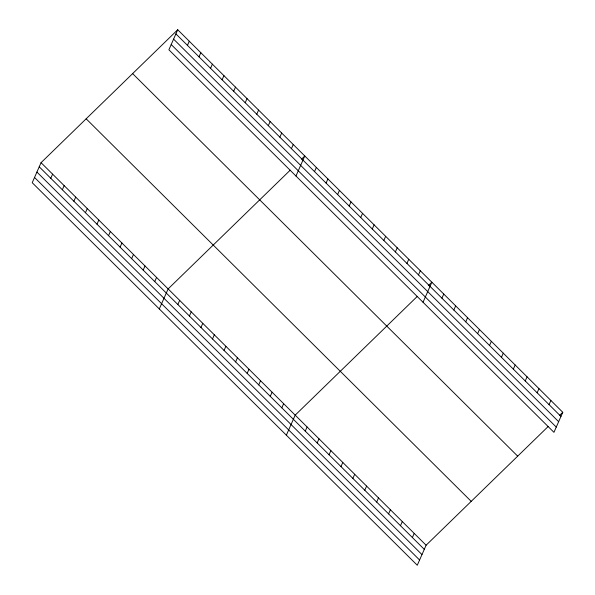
<?xml version="1.0" encoding="UTF-8"?>
<svg xmlns="http://www.w3.org/2000/svg" width="595" height="595" viewBox="0 0 595 595"><rect width="100%" height="100%" fill="white"/><g stroke="black" fill="none" stroke-linecap="round" stroke-linejoin="round"><path stroke-width="0.89" d="M177.727 29.75L168.891 49.779L553.945 432.327L562.781 412.298L177.727 29.75L41.055 162.673L32.219 182.702L417.274 565.25L426.109 545.221L548.188 426.489M50.783 178.284L52.605 174.149M62.334 189.76L64.156 185.625M73.884 201.236L75.714 197.101M85.435 212.713L87.264 208.577M96.992 224.196L98.815 220.053M187.455 45.361L189.277 41.226M108.543 235.672L110.365 231.529M199.005 56.837L200.827 52.702M120.093 247.148L121.915 243.005M210.556 68.313L212.378 64.178M131.644 258.624L133.466 254.482M222.106 79.79L223.936 75.654M143.194 270.1L145.016 265.965M233.657 91.266L235.486 87.13M154.745 281.576L156.574 277.441M245.214 102.742L247.037 98.606M159.289 308.946L168.125 288.917L290.204 170.185M256.765 114.218L258.587 110.082M177.853 304.528L179.675 300.393M268.315 125.694L270.137 121.558M189.403 316.005L191.226 311.869M279.866 137.17L281.688 133.035M200.954 327.481L202.776 323.345M291.416 148.653L293.246 144.511M212.504 338.957L214.326 334.821M295.96 176.023L304.796 155.987L301.479 159.215M224.055 350.433L225.884 346.297M314.524 171.605L316.347 167.463M235.605 361.909L237.435 357.774M326.075 183.082L327.897 178.946M247.163 373.385L248.985 369.25M337.625 194.558L339.447 190.422M258.713 384.861L260.536 380.726M349.176 206.034L350.998 201.898M270.264 396.337L272.086 392.202M360.726 217.51L362.548 213.374M281.814 407.813L283.637 403.678M372.277 228.986L374.106 224.851M286.359 435.183L295.187 415.154L417.266 296.422M383.827 240.462L385.657 236.327M305.265 431.115L307.094 426.979M395.385 251.938L397.207 247.803M317.172 442.94L318.994 438.805M406.935 263.414L408.758 259.279M329.072 454.766L330.894 450.623M418.486 274.89L420.308 270.755M340.972 466.584L342.794 462.449M423.03 302.26L431.858 282.231L428.541 285.459M352.872 478.41L354.702 474.274M441.936 298.192L443.766 294.056M364.772 490.235L366.602 486.1M453.844 310.017L455.666 305.875M376.68 502.061L378.502 497.926M465.744 321.836L467.566 317.7M388.58 513.887L390.402 509.744M477.644 333.661L479.466 329.526M400.48 525.705L402.302 521.57M489.544 345.487L491.366 341.351M412.38 537.53L414.209 533.395M501.444 357.312L503.273 353.177M513.351 369.138L515.173 364.995M525.251 380.956L527.073 376.821M537.151 392.782L538.973 388.647M549.051 404.607L550.881 400.472M559.464 415.518L562.781 412.298M175.904 33.885L560.951 416.433M173.591 39.129L558.638 421.677M171.204 44.536L556.258 427.084M132.625 73.616L517.68 456.157M86.156 118.807L471.21 501.354M41.055 162.673L426.109 545.221M39.233 166.808L424.287 549.356M36.92 172.059L421.974 554.6M34.532 177.459L419.587 560.007"/></g></svg>
